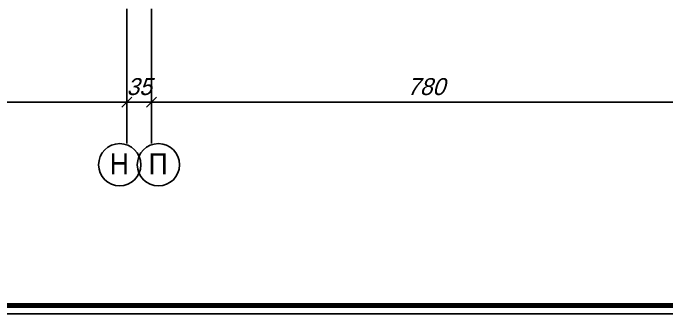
# Model space of a CAD drawing. Extents: x 9615146 to 9672346, y 4699603 to 4705703.
# Drawn here: x 9617931 to 9618860, y 4699603 to 4700031 of the extents above; entities that cross this region are included whole.
import ezdxf
from ezdxf.enums import TextEntityAlignment as Align

# ---------------------------------------------------------------- set-up
doc = ezdxf.new("R2010")
doc.units = 0
doc.header["$LTSCALE"] = 0.5
doc.header["$MEASUREMENT"] = 0
doc.header["$PDSIZE"] = -1
doc.linetypes.add('ACAD_ISO04W100', pattern=[30, 24, -3, 0, -3])
doc.layers.get('0').update_dxf_attribs({"color": 251, "linetype": 'CONTINUOUS'})
doc.layers.get('Defpoints').update_dxf_attribs({"color": 251, "linetype": 'CONTINUOUS'})
for name, color, linetype in [('_axis', 1, 'ACAD_ISO04W100'), ('_axis_num', 1, 'CONTINUOUS'), ('_dimension', 4, 'CONTINUOUS'), ('_table', 3, 'CONTINUOUS')]:
    doc.layers.add(name, color=color, linetype=linetype)
doc.styles.add('POMESHTENIA', font='arial.ttf', dxfattribs={"width": 0.9})
doc.styles.add('WIN', font='swindos.shx', dxfattribs={"oblique": 17})
doc.dimstyles.new('dim_50', dxfattribs={"dimtxt": 24, "dimasz": 1, "dimexe": 30, "dimexo": 0, "dimgap": 10, "dimtad": 1, "dimdec": 1, "dimrnd": 0.5, "dimdsep": 46, "dimtxsty": 'WIN', "dimblk1": '1', "dimblk2": '1', "dimsah": 1, "dimcen": 15, "dimdle": 10, "dimse1": 1, "dimse2": 1, "dimadec": 0, "dimazin": 0, "dimtfac": 1, "dimtdec": 1, "dimtix": 1, "dimtmove": 2, "dimatfit": 3, "dimldrblk": '1', "dimfxl": 1, "dimtolj": 1, "dimarcsym": 0})

# ---------------------------------------------------------------- blocks, each defined once
blk = doc.blocks.new('1')
for p, q in [((0, 20), (0, -20)), ((-10, 0), (10, 0)), ((-7.071067811866669, -7.07106781186485), (7.071067811866669, 7.07106781186485))]:
    blk.add_line(p, q)
blk = doc.blocks.new('*D36')
at = {"layer": '_dimension', "color": 0, "lineweight": -2, "ltscale": 30, "transparency": 16777216}
blk.add_line((9617403.490827378, 4699904.143952237), (9618091.490826895, 4699904.143952237), dxfattribs=at)
at = {"layer": 'Defpoints', "color": 0, "ltscale": 30, "transparency": 16777216}
for p in [(9617402.490827378, 4699904.143952207, -1.862645149444409e-09), (9618092.490826895, 4699904.143952237, -1.862645149447799e-09), (9618092.490826895, 4699904.143952237)]:
    blk.add_point(p, dxfattribs=at)
at = {"layer": '_dimension', "color": 0, "lineweight": -2, "ltscale": 30, "transparency": 16777216, "rotation": 180}
blk.add_blockref('1', (9617402.490827378, 4699904.143952237), dxfattribs=at)
at = {"layer": '_dimension', "color": 0, "lineweight": -2, "ltscale": 30, "transparency": 16777216}
blk.add_blockref('1', (9618092.490826895, 4699904.143952237), dxfattribs=at)
at = {"layer": '_dimension', "color": 0, "ltscale": 30, "transparency": 16777216, "insert": (9617747.490827136, 4699926.143952237), "char_height": 24, "attachment_point": 5, "style": 'WIN'}
blk.add_mtext('\\A1;690', dxfattribs=at)
blk = doc.blocks.new('*D37')
at = {"layer": '_dimension', "color": 0, "lineweight": -2, "ltscale": 30, "transparency": 16777216}
for p, q in [((9618091.490826895, 4699904.143952237), (9618090.490826895, 4699904.143952237)), ((9618092.490826895, 4699904.143952237), (9618127.490826217, 4699904.143952237)), ((9618128.490826217, 4699904.143952237), (9618129.490826217, 4699904.143952237))]:
    blk.add_line(p, q, dxfattribs=at)
at = {"layer": 'Defpoints', "color": 0, "ltscale": 30, "transparency": 16777216}
for p in [(9618092.490826895, 4699904.143952237, -1.862645149447799e-09), (9618127.490826217, 4699904.143952238, -1.862645149447799e-09), (9618127.490826217, 4699904.143952237)]:
    blk.add_point(p, dxfattribs=at)
at = {"layer": '_dimension', "color": 0, "lineweight": -2, "ltscale": 30, "transparency": 16777216}
blk.add_blockref('1', (9618092.490826895, 4699904.143952237), dxfattribs=at)
at = {"layer": '_dimension', "color": 0, "lineweight": -2, "ltscale": 30, "transparency": 16777216, "rotation": 180}
blk.add_blockref('1', (9618127.490826217, 4699904.143952237), dxfattribs=at)
at = {"layer": '_dimension', "color": 0, "ltscale": 30, "transparency": 16777216, "insert": (9618109.990826556, 4699926.143952237), "char_height": 24, "attachment_point": 5, "style": 'WIN'}
blk.add_mtext('\\A1;35', dxfattribs=at)
blk = doc.blocks.new('*D38')
at = {"layer": '_dimension', "color": 0, "lineweight": -2, "ltscale": 30, "transparency": 16777216}
blk.add_line((9618128.490826217, 4699904.143952237), (9618906.490825934, 4699904.143952237), dxfattribs=at)
at = {"layer": 'Defpoints', "color": 0, "ltscale": 30, "transparency": 16777216}
for p in [(9618127.490826217, 4699904.143952238, -1.862645149447799e-09), (9618907.490825934, 4699904.14395219, -1.862645149447799e-09), (9618907.490825934, 4699904.143952237)]:
    blk.add_point(p, dxfattribs=at)
at = {"layer": '_dimension', "color": 0, "lineweight": -2, "ltscale": 30, "transparency": 16777216, "rotation": 180}
blk.add_blockref('1', (9618127.490826217, 4699904.143952237), dxfattribs=at)
at = {"layer": '_dimension', "color": 0, "lineweight": -2, "ltscale": 30, "transparency": 16777216}
blk.add_blockref('1', (9618907.490825934, 4699904.143952237), dxfattribs=at)
at = {"layer": '_dimension', "color": 0, "ltscale": 30, "transparency": 16777216, "insert": (9618517.490826076, 4699926.143952237), "char_height": 24, "attachment_point": 5, "style": 'WIN'}
blk.add_mtext('\\A1;780', dxfattribs=at)

msp = doc.modelspace()

# ---------------------------------------------------------------- linework, layer by layer
at = {"layer": '_axis', "ltscale": 10}
for p, q in [((9618092.49082679, 4702288.083975536, -1.862645149447799e-09), (9618092.490826897, 4699845.264959422, -1.862645149447799e-09)), ((9618127.490826156, 4702288.083975536, -1.862645149447799e-09), (9618127.490826217, 4699845.264959397, -1.862645149447799e-09))]:
    msp.add_line(p, q, dxfattribs=at)
at = {"layer": '_axis_num'}
for centre in [(9618082.490826903, 4699815.264959408, -1.862645149447799e-09), (9618137.490826234, 4699815.26494376, -1.862645149447799e-09)]:
    msp.add_circle(centre, 30, dxfattribs=at)
at = {"layer": '_table', "ltscale": 10}
msp.add_lwpolyline([(9615146.02944656, 4702603.380101892), (9623446.029446557, 4702603.380101889), (9623446.029446559, 4699603.380101888), (9615146.029446563, 4699603.38010189)], close=True, dxfattribs=at)
msp.add_lwpolyline([(9615297.713657089, 4702591.380101892, 6.842105263157892, 6.842105263157892, 0), (9623434.029446559, 4702591.380101888, 6.842105263157892, 6.842105263157892, 0), (9623434.029446557, 4699615.380101887, 6.842105263157892, 6.842105263157892, 0), (9615297.713657089, 4699615.380101895, 6.842105263157892, 6.842105263157892, 0)], format="xyseb", close=True, dxfattribs=at)

# ---------------------------------------------------------------- texts
at = {"layer": '_axis_num', "style": 'POMESHTENIA', "width": 0.9}
for s, p in [('Н', (9618068.430500038, 4699816.694583572, -1.862645149447799e-09)), ('П', (9618123.522586681, 4699816.694567925, -1.862645149447799e-09))]:
    msp.add_text(s, height=30, rotation=359.9999999466392, dxfattribs=at).set_placement(p, align=Align.MIDDLE_LEFT)

# ---------------------------------------------------------------- dimensions: what is measured, and where the dimension line sits
at = {"layer": '_dimension', "ltscale": 30}
for base, p1, p2, picture, middle in [((9618092.490826895, 4699904.143952237), (9617402.490827378, 4699904.143952207, -1.862645149444409e-09), (9618092.490826895, 4699904.143952237, -1.862645149447799e-09), '*D36', (9617747.490827136, 4699926.143952237)), ((9618127.490826217, 4699904.143952237), (9618092.490826895, 4699904.143952237, -1.862645149447799e-09), (9618127.490826217, 4699904.143952238, -1.862645149447799e-09), '*D37', (9618109.990826556, 4699926.143952237)), ((9618907.490825934, 4699904.143952237), (9618127.490826217, 4699904.143952238, -1.862645149447799e-09), (9618907.490825934, 4699904.14395219, -1.862645149447799e-09), '*D38', (9618517.490826076, 4699926.143952237))]:
    dim = msp.add_linear_dim(base=base, p1=p1, p2=p2, dimstyle='dim_50', dxfattribs=at)
    dim.commit()
    dim.dimension.update_dxf_attribs({"geometry": picture, "text_midpoint": middle})

doc.saveas('drawing.dxf')
